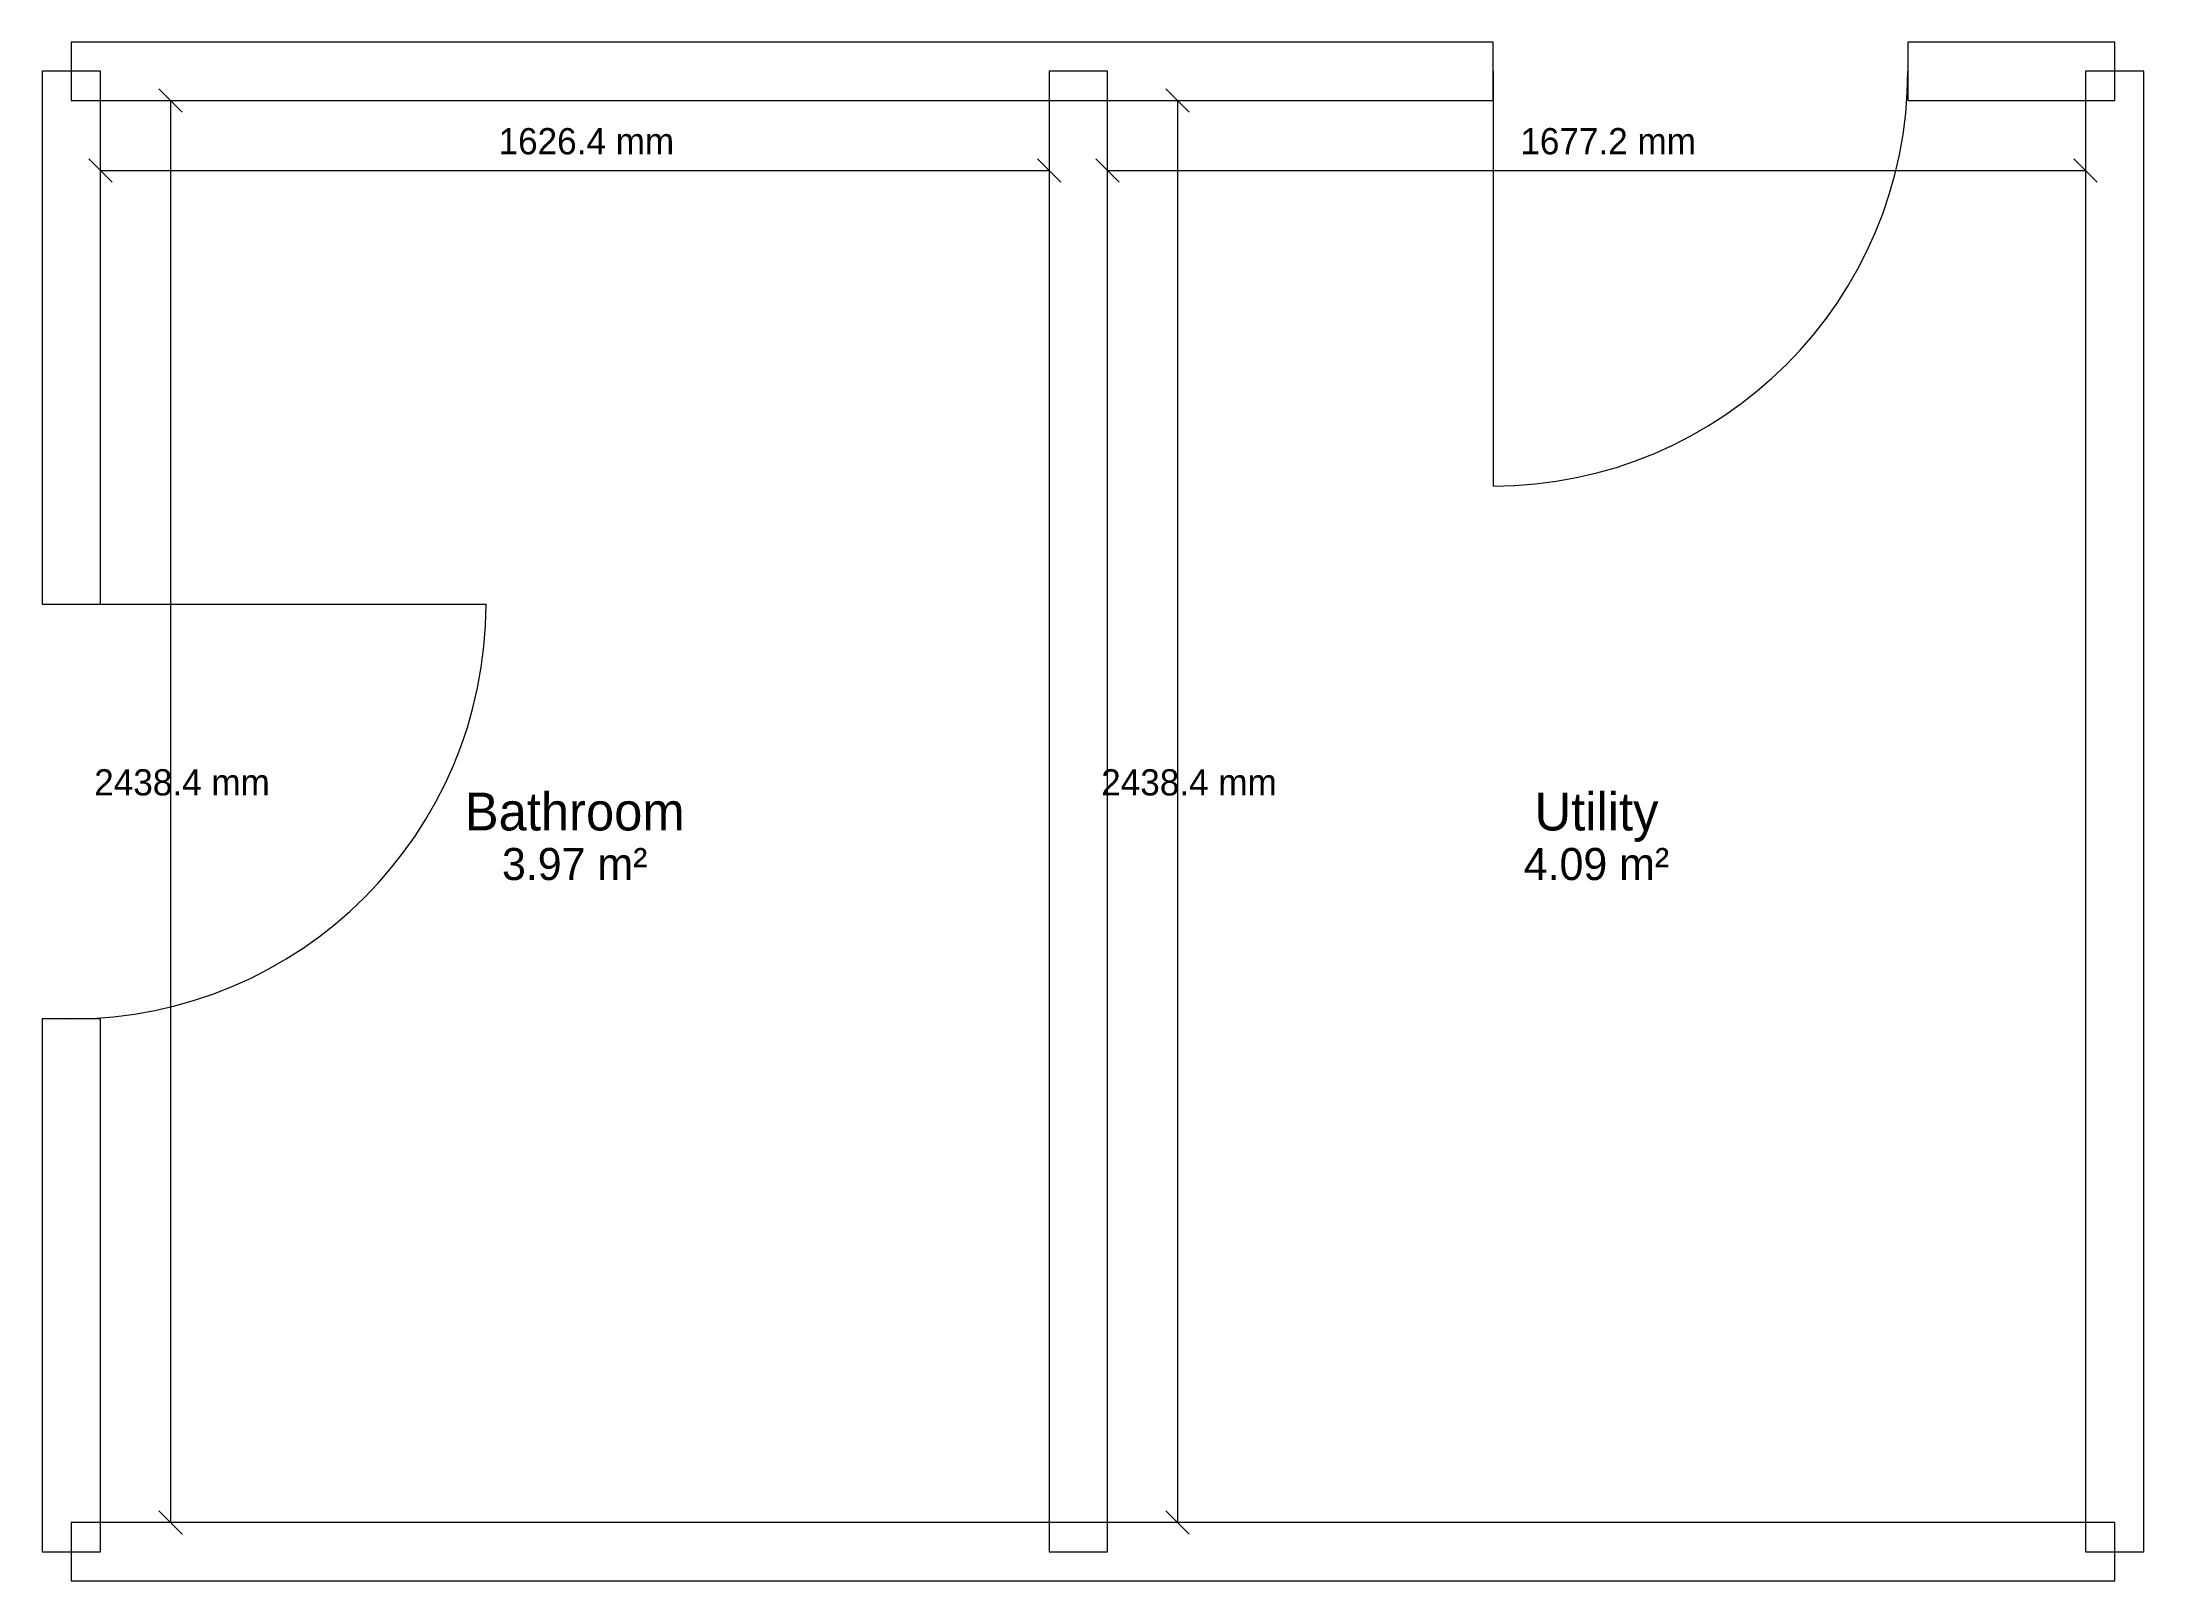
# Model space of a CAD drawing. Header units: millimetres. Extents: x -100 to 3504, y -2538 to 100.
import ezdxf
from ezdxf.enums import TextEntityAlignment as Align

# ---------------------------------------------------------------- set-up
doc = ezdxf.new("R2010")
doc.units = ezdxf.units.MM
for name, color, linetype, lineweight in [('DIMENSIONS', 8, 'CONTINUOUS', 0), ('DOORS_Architecture_91424db6ee2a4109bba265300dfaaa22', 4, 'CONTINUOUS', 0), ('ROOMS', 3, 'CONTINUOUS', 0), ('WALLS_Architecture_91424db6ee2a4109bba265300dfaaa22', 7, 'CONTINUOUS', 0)]:
    doc.layers.add(name, color=color, linetype=linetype, lineweight=lineweight)

msp = doc.modelspace()

# ---------------------------------------------------------------- linework, layer by layer
at = {"layer": 'DIMENSIONS', "lineweight": 0, "transparency": 33554687}
for p, q in [((100, 20), (140, -20)), ((120, 0), (120, -2438.4)), ((1826.4, 20), (1866.4, -20)), ((1846.4, 0), (1846.4, -2438.4)), ((-20, -100), (20, -140)), ((1606.4, -100), (1646.4, -140)), ((1706.4, -100), (1746.4, -140)), ((3383.6, -100), (3423.6, -140)), ((0, -120), (1626.4, -120)), ((1726.4, -120), (3403.6, -120)), ((100, -2418.4), (140, -2458.4)), ((1826.4, -2418.4), (1866.4, -2458.4))]:
    msp.add_line(p, q, dxfattribs=at)
at = {"layer": 'DOORS_Architecture_91424db6ee2a4109bba265300dfaaa22', "lineweight": 0, "transparency": 33554687}
for p, q in [((2387.6, 50), (2387.6, -661.2)), ((-50, -863.6), (661.2, -863.6))]:
    msp.add_line(p, q, dxfattribs=at)
for centre in [(2387.6, 50), (-50, -863.6)]:
    msp.add_arc(centre, 711.2, 270, 0, dxfattribs=at)
at = {"layer": 'WALLS_Architecture_91424db6ee2a4109bba265300dfaaa22', "lineweight": 0, "transparency": 33554687}
for points in [[(-50, 0), (2387.6, 0), (2387.6, 100), (-50, 100)], [(3098.8, 0), (3453.6, 0), (3453.6, 100), (3098.8, 100)], [(-100, 50), (-100, -863.6), (0, -863.6), (0, 50)], [(1626.4, 50), (1626.4, -2488.4), (1726.4, -2488.4), (1726.4, 50)], [(3403.6, 50), (3403.6, -2488.4), (3503.6, -2488.4), (3503.6, 50)], [(-100, -1574.8), (-100, -2488.4), (0, -2488.4), (0, -1574.8)], [(-50, -2538.4), (3453.6, -2538.4), (3453.6, -2438.4), (-50, -2438.4)]]:
    msp.add_lwpolyline(points, close=True, dxfattribs=at)

# ---------------------------------------------------------------- texts
at = {"layer": 'DIMENSIONS', "lineweight": 0, "transparency": 33554687}
for s, p in [('1626.4 mm', (833.2, -70)), ('1677.2 mm', (2585, -70)), ('2438.4 mm', (140, -1169.2)), ('2438.4 mm', (1866.4, -1169.2))]:
    msp.add_text(s, height=45, dxfattribs=at).set_placement(p, align=Align.MIDDLE_CENTER)
at = {"layer": 'ROOMS', "lineweight": 0, "transparency": 33554687}
for s, height, p in [('Bathroom', 65, (813.2, -1219.2)), ('Utility', 65, (2565, -1219.2)), ('3.97 m²', 55, (813.2, -1309.2)), ('4.09 m²', 55, (2565, -1309.2))]:
    msp.add_text(s, height=height, dxfattribs=at).set_placement(p, align=Align.MIDDLE_CENTER)

doc.saveas('drawing.dxf')
